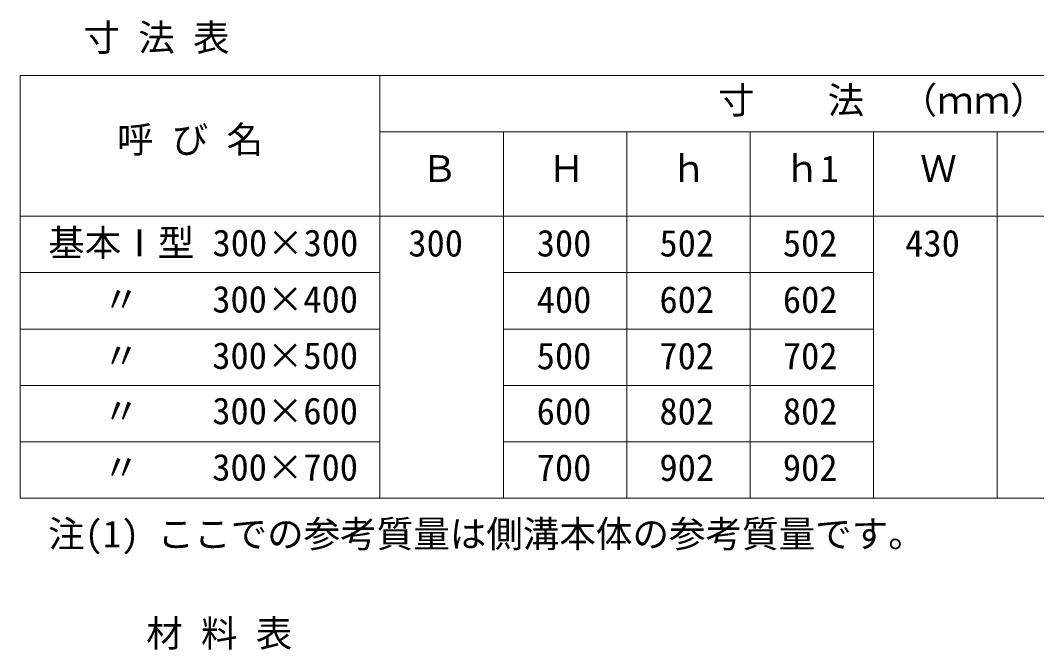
# Model space of a CAD drawing. Units: millimetres at full size; details may follow other scales. Extents: x 6872 to 78201, y -34623 to -7860.
# Drawn here: x 9207 to 10649, y -23034 to -22140 of the extents above; entities that cross this region are included whole.
import ezdxf
from ezdxf.enums import TextEntityAlignment as Align

# ---------------------------------------------------------------- set-up
doc = ezdxf.new("R2010")
doc.units = ezdxf.units.MM
doc.header["$LTSCALE"] = 16
doc.layers.add('0_2', color=7, linetype='Continuous', lineweight=20)
doc.styles.add('ＭＳ ゴシック', font='')
doc.styles.get('ＭＳ ゴシック').set_extended_font_data('MS Gothic')

msp = doc.modelspace()

# ---------------------------------------------------------------- linework, layer by layer
at = {"layer": '0_2'}
for p, q in [((9207.39, -22218.54), (9207.39, -22818.54)), ((9207.39, -22218.54), (11434.07, -22218.54)), ((9717.39, -22218.54), (9717.39, -22818.54)), ((9717.39, -22298.54), (11142.38, -22298.54)), ((9892.39, -22298.54), (9892.39, -22818.54)), ((10067.39, -22298.54), (10067.39, -22818.54)), ((10242.39, -22298.54), (10242.39, -22818.54)), ((10417.38, -22298.54), (10417.38, -22818.54)), ((10592.39, -22298.54), (10592.39, -22818.54)), ((9207.39, -22418.54), (10760.4, -22418.54)), ((9207.39, -22418.54), (9860.4, -22418.54)), ((10017.38, -22418.54), (10617.38, -22418.54)), ((9207.39, -22498.54), (9717.39, -22498.54)), ((9892.39, -22498.54), (10417.38, -22498.54)), ((9717.39, -22578.54), (9207.39, -22578.54)), ((10417.38, -22578.54), (9892.39, -22578.54)), ((9207.39, -22658.54), (9717.39, -22658.54)), ((9892.39, -22658.54), (10417.38, -22658.54)), ((9717.39, -22738.54), (9207.39, -22738.54)), ((10417.38, -22738.54), (9892.39, -22738.54)), ((9207.39, -22818.54), (11434.07, -22818.54))]:
    msp.add_line(p, q, dxfattribs=at)

# ---------------------------------------------------------------- texts
at = {"layer": '0_2', "style": 'ＭＳ ゴシック'}
for s, p in [('寸 法 表', (9296.92, -22195.32)), ('呼 び 名', (9344.53, -22339.99)), ('Ｂ', (9775.65, -22381.25)), ('Ｈ', (9955.84, -22381.25)), ('ｈ', (10129.36, -22381.25)), ('ｈ1', (10290.1, -22381.25)), ('Ｗ', (10483.45, -22381.25)), ('基本Ⅰ型 300×300', (9246.87, -22486.6)), ('300', (9757.62, -22487.04)), ('300', (9939.64, -22487.04)), ('502', (10113.67, -22487.04)), ('502', (10288.67, -22487.04)), ('430', (10462.2, -22487.04)), ('   〃    300×400', (9246.87, -22566.6)), ('400', (9939.64, -22567.04)), ('602', (10113.67, -22567.04)), ('602', (10288.67, -22567.04)), ('   〃    300×500', (9246.87, -22646.6)), ('500', (9939.64, -22647.04)), ('702', (10113.67, -22647.04)), ('702', (10288.67, -22647.04)), ('   〃    300×600', (9246.87, -22725.12)), ('600', (9939.64, -22725.55)), ('802', (10113.67, -22725.55)), ('802', (10288.67, -22725.55)), ('   〃    300×700', (9246.87, -22805.12)), ('700', (9939.64, -22805.56)), ('902', (10113.67, -22805.56)), ('902', (10288.67, -22805.56)), ('注(1) ここでの参考質量は側溝本体の参考質量です。', (9246.82, -22899.75))]:
    msp.add_text(s, height=37.98, dxfattribs=at).set_placement(p, align=Align.BOTTOM_LEFT)
for s, p in [('寸\u3000  法\u3000（ｍｍ）', (10429.88, -22284.21)), ('材 料 表', (9489.49, -23040.92))]:
    msp.add_text(s, height=37.98, dxfattribs=at).set_placement(p, align=Align.BOTTOM_CENTER)

doc.saveas('drawing.dxf')
